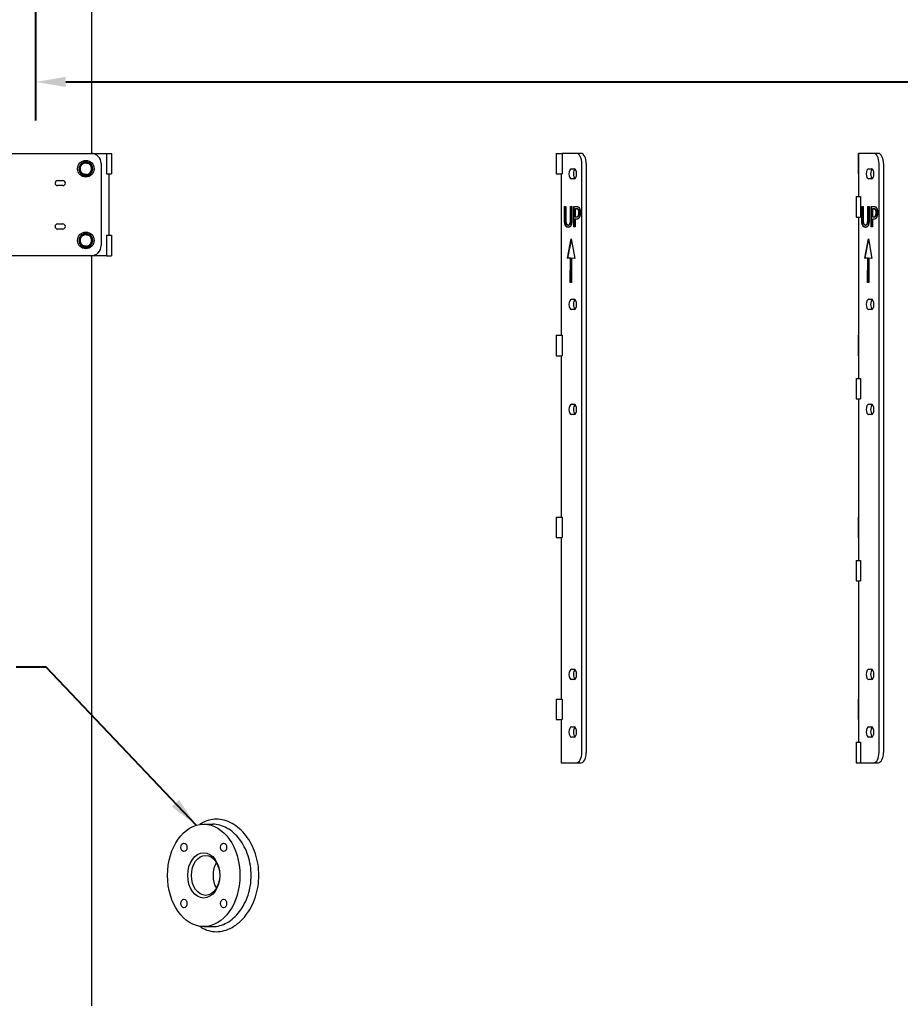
# Model space of a CAD drawing. Header units: inches. Extents: x 19 to 503, y 7 to 322.
# Drawn here: x 72.04 to 115.03, y 85.69 to 133.48 of the extents above; entities that cross this region are included whole.
import ezdxf

# ---------------------------------------------------------------- set-up
doc = ezdxf.new("R2010")
doc.units = ezdxf.units.IN
doc.header["$LTSCALE"] = 15
doc.header["$MEASUREMENT"] = 0
for name, color, linetype, lineweight in [('Dimension (ANSI)', 7, 'Continuous', 25), ('Symbol (ANSI)', 7, 'Continuous', 25), ('Visible (ANSI)', 7, 'Continuous', 50)]:
    doc.layers.add(name, color=color, linetype=linetype, lineweight=lineweight)
doc.styles.add('MEMCOR Medium', font='arial.ttf')
doc.dimstyles.new('Default (ANSI)', dxfattribs={"dimscale": 15, "dimtxt": 0.15, "dimasz": 0.098425, "dimexe": 0.125, "dimexo": 0.0625, "dimgap": 0.031496, "dimtad": 0, "dimtih": 1, "dimtoh": 1, "dimdec": 4, "dimrnd": 1e-08, "dimzin": 3, "dimdsep": 46, "dimlunit": 5, "dimtxsty": 'MEMCOR Medium', "dimcen": 0.09, "dimdle": 0.393701, "dimclrd": 256, "dimclre": 256, "dimclrt": 256, "dimadec": 0, "dimazin": 1, "dimtfac": 0.8, "dimtofl": 0, "dimtmove": 0, "dimatfit": 3, "dimfxl": 1, "dimfrac": 1, "dimtolj": 1, "dimtzin": 4, "dimlwd": -1, "dimlwe": -1, "dimarcsym": 0})
doc.dimstyles.new('Default (ANSI)$7', dxfattribs={"dimscale": 15, "dimtxt": 0.15, "dimasz": 0.098425, "dimexe": 0.125, "dimexo": 0.0625, "dimgap": 0.031496, "dimtad": 0, "dimtih": 1, "dimtoh": 1, "dimdec": 4, "dimrnd": 1e-08, "dimzin": 3, "dimdsep": 46, "dimlunit": 5, "dimtxsty": 'MEMCOR Medium', "dimcen": 0.09, "dimdle": 0.393701, "dimclrd": 256, "dimclre": 256, "dimclrt": 256, "dimadec": 0, "dimazin": 1, "dimtfac": 0.8, "dimtofl": 0, "dimtmove": 0, "dimatfit": 3, "dimfxl": 1, "dimfrac": 1, "dimtolj": 1, "dimtzin": 4, "dimlwd": -1, "dimlwe": -1, "dimarcsym": 0})

# ---------------------------------------------------------------- blocks, each defined once
blk = doc.blocks.new('*D20')
at = {"layer": 'Defpoints', "color": 0, "transparency": 16777216}
for p in [(72.82, 140.83), (119.816, 140.83), (119.816, 130.437)]:
    blk.add_point(p, dxfattribs=at)
at = {"layer": 'Dimension (ANSI)', "transparency": 16777216}
for p, q in [((72.82, 139.893), (72.82, 128.562)), ((119.816, 139.893), (119.816, 128.562)), ((74.297, 130.437), (118.339, 130.437)), ((119.816, 130.437), (121.292, 130.437))]:
    blk.add_line(p, q, dxfattribs=at)
for points in [[(74.297, 130.683), (74.297, 130.191), (72.82, 130.437)], [(118.339, 130.683), (118.339, 130.191), (119.816, 130.437)]]:
    blk.add_solid(points, dxfattribs=at)
at = {"layer": 'Dimension (ANSI)', "transparency": 16777216, "char_height": 2.25, "attachment_point": 5, "style": 'MEMCOR Medium'}
for s, insert in [('\\A1; 47 in', (130.291, 132.035)), ('\\A1;[1193.7 mm]', (130.291, 128.522))]:
    blk.add_mtext(s, dxfattribs=dict(at, insert=insert))
blk = doc.blocks.new('*D21')
at = {"layer": 'Defpoints', "color": 0, "transparency": 16777216}
for p in [(31.906, 150.965), (95.743, 150.965), (76.012, 46.193)]:
    blk.add_point(p, dxfattribs=at)
at = {"layer": 'Dimension (ANSI)', "transparency": 16777216}
for p, q in [((94.806, 150.965), (30.031, 150.965)), ((31.906, 149.489), (31.906, 114.528)), ((31.906, 47.67), (31.906, 106.077)), ((75.074, 46.193), (30.031, 46.193))]:
    blk.add_line(p, q, dxfattribs=at)
for points in [[(31.66, 149.489), (32.152, 149.489), (31.906, 150.965)], [(31.66, 47.67), (32.152, 47.67), (31.906, 46.193)]]:
    blk.add_solid(points, dxfattribs=at)
at = {"layer": 'Dimension (ANSI)', "transparency": 16777216, "char_height": 2.25, "attachment_point": 5, "style": 'MEMCOR Medium'}
for s, insert in [('\\A1; 104{\\H0.8x;\\S3#4;} in', (31.906, 112.614)), ('\\A1;[2661.2 mm]', (31.906, 108.388))]:
    blk.add_mtext(s, dxfattribs=dict(at, insert=insert))
blk = doc.blocks.new('*D22')
at = {"layer": 'Defpoints', "color": 0, "transparency": 16777216}
for p in [(74.459, 142.2), (44.42, 46.193), (76.012, 46.193)]:
    blk.add_point(p, dxfattribs=at)
at = {"layer": 'Dimension (ANSI)', "transparency": 16777216}
for p, q in [((73.521, 142.2), (42.545, 142.2)), ((44.42, 140.724), (44.42, 91.008)), ((44.42, 47.67), (44.42, 83.936)), ((75.074, 46.193), (42.545, 46.193))]:
    blk.add_line(p, q, dxfattribs=at)
for points in [[(44.174, 140.724), (44.666, 140.724), (44.42, 142.2)], [(44.174, 47.67), (44.666, 47.67), (44.42, 46.193)]]:
    blk.add_solid(points, dxfattribs=at)
at = {"layer": 'Dimension (ANSI)', "transparency": 16777216, "char_height": 2.25, "attachment_point": 5, "style": 'MEMCOR Medium'}
for s, insert in [('\\A1; 96 in', (44.42, 89.093)), ('\\A1;[2438.6 mm]', (44.42, 85.558))]:
    blk.add_mtext(s, dxfattribs=dict(at, insert=insert))

msp = doc.modelspace()

# ---------------------------------------------------------------- linework, layer by layer
at = {"layer": 'Visible (ANSI)', "linetype": 'Continuous', "lineweight": 18}
for p, q in [((75.567586, 126.950384), (75.567586, 134.450384)), ((70.165583, 126.950384), (75.524026, 126.950384)), ((75.524026, 126.950384), (76.286218, 126.950384)), ((76.286218, 126.950384), (76.52933, 126.950384)), ((76.286218, 126.950384), (76.286218, 125.950384)), ((76.52933, 126.950384), (76.52933, 125.950384)), ((98.23504, 126.950384), (98.515408, 126.950384)), ((98.23504, 126.950384), (98.23504, 125.950384)), ((99.2268, 126.950384), (98.515408, 126.950384)), ((98.515408, 126.950384), (98.515408, 125.950384)), ((99.443307, 126.950384), (99.2268, 126.950384)), ((113.732726, 126.950384), (112.982726, 126.950384)), ((112.982726, 126.950384), (112.982726, 124.840384)), ((112.982726, 125.950384), (112.982726, 126.950384)), ((113.949232, 126.950384), (113.732726, 126.950384)), ((74.934886, 126.176214), (74.982856, 126.172969)), ((74.96877, 126.268137), (74.941229, 126.269999)), ((76.024026, 126.450384), (76.024026, 122.450384)), ((98.9768, 126.200384), (99.1018, 126.200384)), ((99.4768, 97.700384), (99.4768, 126.450384)), ((99.693307, 126.450384), (99.693307, 97.700384)), ((113.482726, 126.200384), (113.607726, 126.200384)), ((113.982726, 97.700384), (113.982726, 126.450384)), ((114.199232, 126.450384), (114.199232, 97.700384)), ((76.286218, 125.950384), (76.52933, 125.950384)), ((76.399026, 125.950384), (76.399026, 122.950384)), ((98.23504, 125.950384), (98.515408, 125.950384)), ((98.4768, 125.950384), (98.4768, 118.070384)), ((99.1018, 125.700384), (98.9768, 125.700384)), ((113.607726, 125.700384), (113.482726, 125.700384)), ((73.899026, 125.625384), (74.149026, 125.625384)), ((74.149026, 125.375384), (73.899026, 125.375384)), ((112.870326, 124.840384), (113.076476, 124.840384)), ((112.870326, 124.840384), (112.870326, 123.840384)), ((113.076476, 124.840384), (113.076476, 123.840384)), ((98.633352, 123.735968), (98.633352, 124.359955)), ((98.633352, 124.359955), (98.699802, 124.359955)), ((98.655002, 123.735968), (98.655002, 124.359955)), ((98.699802, 124.359955), (98.699802, 123.735968)), ((98.928733, 124.359955), (98.995183, 124.359955)), ((98.928733, 123.732726), (98.928733, 124.359955)), ((98.950383, 123.732726), (98.950383, 124.359955)), ((98.995183, 124.359955), (98.995183, 123.735968)), ((99.090402, 123.359955), (99.090402, 124.359955)), ((99.090402, 124.359955), (99.21601, 124.359955)), ((99.112053, 123.359955), (99.112053, 124.359955)), ((113.139277, 123.735968), (113.139277, 124.359955)), ((113.139277, 124.359955), (113.205728, 124.359955)), ((113.160928, 123.735968), (113.160928, 124.359955)), ((113.205728, 124.359955), (113.205728, 123.735968)), ((113.434658, 124.359955), (113.501109, 124.359955)), ((113.434658, 123.732726), (113.434658, 124.359955)), ((113.456309, 123.732726), (113.456309, 124.359955)), ((113.501109, 124.359955), (113.501109, 123.735968)), ((113.596327, 123.359955), (113.596327, 124.359955)), ((113.596327, 124.359955), (113.721935, 124.359955)), ((113.617978, 123.359955), (113.617978, 124.359955)), ((99.211958, 124.244882), (99.156852, 124.244882)), ((99.156852, 124.244882), (99.156852, 123.846178)), ((99.156852, 123.846178), (99.202233, 123.846178)), ((99.202233, 123.846178), (99.223884, 123.846178)), ((99.211958, 124.244882), (99.233608, 124.244882)), ((99.308797, 123.906146), (99.330448, 123.906146)), ((112.870326, 123.840384), (113.076476, 123.840384)), ((112.982726, 123.840384), (112.982726, 115.960384)), ((113.717883, 124.244882), (113.662778, 124.244882)), ((113.662778, 124.244882), (113.662778, 123.846178)), ((113.662778, 123.846178), (113.708159, 123.846178)), ((113.708159, 123.846178), (113.729809, 123.846178)), ((113.717883, 124.244882), (113.739534, 124.244882)), ((113.814723, 123.906146), (113.836373, 123.906146)), ((73.899026, 123.505384), (74.149026, 123.505384)), ((98.814065, 123.452337), (98.835715, 123.452337)), ((99.156852, 123.359955), (99.090402, 123.359955)), ((99.156852, 123.732726), (99.156852, 123.359955)), ((99.213173, 123.732726), (99.156852, 123.732726)), ((113.31999, 123.452337), (113.341641, 123.452337)), ((113.662778, 123.359955), (113.596327, 123.359955)), ((113.662778, 123.732726), (113.662778, 123.359955)), ((113.719099, 123.732726), (113.662778, 123.732726)), ((74.149026, 123.255384), (73.899026, 123.255384)), ((76.286218, 122.950384), (76.52933, 122.950384)), ((76.286218, 122.950384), (76.286218, 121.950384)), ((76.52933, 122.950384), (76.52933, 121.950384)), ((74.934886, 122.676214), (74.982856, 122.672969)), ((74.96877, 122.768137), (74.941229, 122.769999)), ((98.77639, 121.830872), (98.958694, 122.774032)), ((98.798041, 121.830872), (98.969183, 122.71629)), ((98.958694, 122.774032), (99.131292, 121.823936)), ((113.282316, 121.830872), (113.464619, 122.774032)), ((113.303966, 121.830872), (113.475109, 122.71629)), ((113.464619, 122.774032), (113.637218, 121.823936)), ((75.524026, 121.950384), (70.165583, 121.950384)), ((76.286218, 121.950384), (75.524026, 121.950384)), ((75.567586, 78.779257), (75.567586, 121.950384)), ((76.286218, 121.950384), (76.52933, 121.950384)), ((98.924498, 121.828773), (98.77639, 121.830872)), ((98.77639, 121.830872), (98.798041, 121.830872)), ((98.946149, 121.828773), (98.798041, 121.830872)), ((98.917281, 120.652852), (98.924498, 121.828773)), ((98.924498, 121.828773), (98.946149, 121.828773)), ((98.938933, 120.653115), (98.946149, 121.828773)), ((98.981145, 121.827448), (98.974963, 120.653551)), ((98.981145, 121.827448), (99.002795, 121.827448)), ((99.131292, 121.823936), (98.981145, 121.827448)), ((99.1312, 121.824445), (99.002795, 121.827448)), ((113.430424, 121.828773), (113.282316, 121.830872)), ((113.282316, 121.830872), (113.303966, 121.830872)), ((113.452074, 121.828773), (113.303966, 121.830872)), ((113.423207, 120.652852), (113.430424, 121.828773)), ((113.430424, 121.828773), (113.452074, 121.828773)), ((113.444859, 120.653115), (113.452074, 121.828773)), ((113.48707, 121.827448), (113.480889, 120.653551)), ((113.48707, 121.827448), (113.508721, 121.827448)), ((113.637218, 121.823936), (113.48707, 121.827448)), ((113.637125, 121.824445), (113.508721, 121.827448)), ((98.974963, 120.653551), (98.917281, 120.652852)), ((113.480889, 120.653551), (113.423207, 120.652852)), ((98.9768, 119.825384), (99.1018, 119.825384)), ((113.482726, 119.825384), (113.607726, 119.825384)), ((99.1018, 119.325384), (98.9768, 119.325384)), ((113.607726, 119.325384), (113.482726, 119.325384)), ((98.23504, 118.070384), (98.515408, 118.070384)), ((98.23504, 118.070384), (98.23504, 117.070384)), ((98.515408, 118.070384), (98.515408, 117.070384)), ((112.982726, 117.070384), (112.982726, 118.070384)), ((98.23504, 117.070384), (98.515408, 117.070384)), ((98.4768, 117.070384), (98.4768, 109.190384)), ((112.870326, 115.960384), (113.076476, 115.960384)), ((112.870326, 115.960384), (112.870326, 114.960384)), ((113.076476, 115.960384), (113.076476, 114.960384)), ((98.9768, 114.700384), (99.1018, 114.700384)), ((112.870326, 114.960384), (113.076476, 114.960384)), ((112.982726, 114.960384), (112.982726, 107.080384)), ((113.482726, 114.700384), (113.607726, 114.700384)), ((99.1018, 114.200384), (98.9768, 114.200384)), ((113.607726, 114.200384), (113.482726, 114.200384)), ((98.23504, 109.190384), (98.515408, 109.190384)), ((98.23504, 109.190384), (98.23504, 108.190384)), ((98.515408, 109.190384), (98.515408, 108.190384)), ((112.982726, 108.190384), (112.982726, 109.190384)), ((98.23504, 108.190384), (98.515408, 108.190384)), ((98.4768, 108.190384), (98.4768, 100.310384)), ((112.870326, 107.080384), (113.076476, 107.080384)), ((112.870326, 107.080384), (112.870326, 106.080384)), ((113.076476, 107.080384), (113.076476, 106.080384)), ((112.870326, 106.080384), (113.076476, 106.080384)), ((112.982726, 106.080384), (112.982726, 98.200384)), ((98.9768, 101.762884), (99.1018, 101.762884)), ((113.482726, 101.762884), (113.607726, 101.762884)), ((99.1018, 101.262884), (98.9768, 101.262884)), ((113.607726, 101.262884), (113.482726, 101.262884)), ((98.23504, 100.310384), (98.515408, 100.310384)), ((98.23504, 100.310384), (98.23504, 99.310384)), ((98.515408, 100.310384), (98.515408, 99.310384)), ((112.982726, 99.310384), (112.982726, 100.310384)), ((98.23504, 99.310384), (98.515408, 99.310384)), ((98.4768, 99.310384), (98.4768, 97.200384)), ((98.9768, 98.950384), (99.1018, 98.950384)), ((113.482726, 98.950384), (113.607726, 98.950384)), ((99.1018, 98.450384), (98.9768, 98.450384)), ((113.607726, 98.450384), (113.482726, 98.450384)), ((112.870326, 98.200384), (113.076476, 98.200384)), ((112.870326, 98.200384), (112.870326, 97.200384)), ((113.076476, 98.200384), (113.076476, 97.200384)), ((98.4768, 97.200384), (99.2268, 97.200384)), ((99.2268, 97.200384), (99.443307, 97.200384)), ((112.870326, 97.200384), (113.076476, 97.200384)), ((113.076476, 97.200384), (113.732726, 97.200384)), ((113.732726, 97.200384), (113.949232, 97.200384)), ((81.026864, 94.200384), (81.46903, 94.200384)), ((81.026864, 89.200384), (81.46903, 89.200384))]:
    msp.add_line(p, q, dxfattribs=at)
for centre in [(75.274026, 126.200384), (75.274026, 122.700384)]:
    msp.add_circle(centre, 0.406, dxfattribs=at)
for centre, radius, start, end in [((75.524026, 126.450384), 0.5, 0, 90), ((75.274026, 126.200384), 0.34, 184.0766001, 168.1851138), ((75.274026, 126.200384), 0.281, 141.4696623, 201.4696623), ((75.274026, 126.200384), 0.281, 81.4696623, 141.4696623), ((75.274026, 126.200384), 0.281, 21.4696623, 81.4696623), ((75.274026, 126.200384), 0.281, 321.4696623, 21.4696623), ((75.274026, 126.200384), 0.281, 201.4696623, 261.4696623), ((75.274026, 126.200384), 0.281, 261.4696623, 321.4696623), ((73.899026, 125.500384), 0.125, 90, 270), ((74.149026, 125.500384), 0.125, 270, 90), ((73.899026, 123.380384), 0.125, 90, 270), ((74.149026, 123.380384), 0.125, 270, 90), ((75.274026, 122.700384), 0.34, 184.0766001, 168.1851138), ((75.274026, 122.700384), 0.281, 141.4696623, 201.4696623), ((75.274026, 122.700384), 0.281, 81.4696623, 141.4696623), ((75.274026, 122.700384), 0.281, 21.4696623, 81.4696623), ((75.274026, 122.700384), 0.281, 201.4696623, 261.4696623), ((75.274026, 122.700384), 0.281, 261.4696623, 321.4696623), ((75.274026, 122.700384), 0.281, 321.4696623, 21.4696623), ((75.524026, 122.450384), 0.5, 270, 0)]:
    msp.add_arc(centre, radius, start, end, dxfattribs=at)
for centre, major_axis, ratio, start_param, end_param in [((99.2268, 126.450384), (0, 0.5), 0.5, 4.71238898, 6.283185307), ((99.443307, 126.450384), (0, 0.5), 0.5, 4.71238898, 6.283185307), ((113.732726, 126.450384), (0, 0.5), 0.5, 4.71238898, 6.283185307), ((113.949232, 126.450384), (0, 0.5), 0.5, 4.71238898, 6.283185307), ((98.9768, 125.950384), (0, -0.25), 0.5, 3.141592654, 6.283185307), ((99.193307, 125.950384), (0, 0.25), 0.5, 0.374734433, 2.766858221), ((99.1018, 125.950384), (0, 0.25), 0.5, 3.141592654, 6.283185307), ((113.482726, 125.950384), (0, -0.25), 0.5, 3.141592654, 6.283185307), ((113.699232, 125.950384), (0, 0.25), 0.5, 0.374734433, 2.766858221), ((113.607726, 125.950384), (0, 0.25), 0.5, 3.141592654, 6.283185307), ((98.9768, 119.575384), (0, -0.25), 0.5, 3.141592654, 6.283185307), ((99.193307, 119.575384), (0, 0.25), 0.5, 0.374734433, 2.766858221), ((99.1018, 119.575384), (0, 0.25), 0.5, 3.141592654, 6.283185307), ((113.482726, 119.575384), (0, -0.25), 0.5, 3.141592654, 6.283185307), ((113.699232, 119.575384), (0, 0.25), 0.5, 0.374734433, 2.766858221), ((113.607726, 119.575384), (0, 0.25), 0.5, 3.141592654, 6.283185307), ((98.9768, 114.450384), (0, -0.25), 0.5, 3.141592654, 6.283185307), ((99.1018, 114.450384), (0, 0.25), 0.5, 3.141592654, 6.283185307), ((113.482726, 114.450384), (0, -0.25), 0.5, 3.141592654, 6.283185307), ((113.607726, 114.450384), (0, 0.25), 0.5, 3.141592654, 6.283185307), ((99.193307, 114.450384), (0, 0.25), 0.5, 0.374734433, 2.766858221), ((113.699232, 114.450384), (0, 0.25), 0.5, 0.374734433, 2.766858221), ((98.9768, 101.512884), (0, -0.25), 0.5, 3.141592654, 6.283185307), ((99.193307, 101.512884), (0, 0.25), 0.5, 0.374734433, 2.766858221), ((99.1018, 101.512884), (0, 0.25), 0.5, 3.141592654, 6.283185307), ((113.482726, 101.512884), (0, -0.25), 0.5, 3.141592654, 6.283185307), ((113.699232, 101.512884), (0, 0.25), 0.5, 0.374734433, 2.766858221), ((113.607726, 101.512884), (0, 0.25), 0.5, 3.141592654, 6.283185307), ((98.9768, 98.700384), (0, -0.25), 0.5, 3.141592654, 6.283185307), ((99.193307, 98.700384), (0, 0.25), 0.5, 0.374734433, 2.766858221), ((99.1018, 98.700384), (0, 0.25), 0.5, 3.141592654, 6.283185307), ((113.482726, 98.700384), (0, -0.25), 0.5, 3.141592654, 6.283185307), ((113.699232, 98.700384), (0, 0.25), 0.5, 0.374734433, 2.766858221), ((113.607726, 98.700384), (0, 0.25), 0.5, 3.141592654, 6.283185307), ((99.2268, 97.700384), (0, -0.5), 0.5, 0, 1.570796327), ((99.443307, 97.700384), (0, -0.5), 0.5, 0, 1.570796327), ((113.732726, 97.700384), (0, -0.5), 0.5, 0, 1.570796327), ((113.949232, 97.700384), (0, -0.5), 0.5, 0, 1.570796327), ((82.172377, 91.700384), (0, -0.975), 0.707106781, 4.011241666, 5.413536294)]:
    msp.add_ellipse(centre, major_axis=major_axis, ratio=ratio, start_param=start_param, end_param=end_param, dxfattribs=at)
for centre, major_axis in [((81.026864, 91.700384), (0, 2.5)), ((80.058114, 93.070404), (0, 0.210937)), ((81.995614, 93.070404), (0, -0.210937)), ((81.026864, 91.700384), (0, -1.105)), ((81.118788, 91.700384), (0, 0.975)), ((80.058114, 90.330365), (0, 0.210937)), ((81.995614, 90.330365), (0, -0.210937))]:
    msp.add_ellipse(centre, major_axis=major_axis, ratio=0.707106781, dxfattribs=at)
for points in [[(74.953145, 126.248514), (75.007303, 126.316527), (75.054206, 126.375427)], [(75.012524, 126.097536), (74.984966, 126.167605), (74.953145, 126.248514)], [(75.054206, 126.375427), (75.101108, 126.434328), (75.155267, 126.50234)], [(75.155267, 126.50234), (75.241247, 126.489444), (75.315708, 126.478276)], [(75.315708, 126.478276), (75.390168, 126.467107), (75.476148, 126.454211)], [(75.476148, 126.454211), (75.50797, 126.373302), (75.535528, 126.303233)], [(75.535528, 126.303233), (75.563086, 126.233163), (75.594907, 126.152254)], [(75.071904, 125.946558), (75.040082, 126.027467), (75.012524, 126.097536)], [(75.232344, 125.922493), (75.157884, 125.933661), (75.071904, 125.946558)], [(75.392785, 125.898428), (75.306805, 125.911324), (75.232344, 125.922493)], [(75.493846, 126.025341), (75.446944, 125.96644), (75.392785, 125.898428)], [(75.594907, 126.152254), (75.540749, 126.084242), (75.493846, 126.025341)], [(74.953145, 122.748514), (75.007303, 122.816527), (75.054206, 122.875427)], [(75.054206, 122.875427), (75.101108, 122.934328), (75.155267, 123.00234)], [(75.155267, 123.00234), (75.241247, 122.989444), (75.315708, 122.978276)], [(75.315708, 122.978276), (75.390168, 122.967107), (75.476148, 122.954211)], [(75.476148, 122.954211), (75.50797, 122.873302), (75.535528, 122.803233)], [(75.012524, 122.597536), (74.984966, 122.667605), (74.953145, 122.748514)], [(75.071904, 122.446558), (75.040082, 122.527467), (75.012524, 122.597536)], [(75.232344, 122.422493), (75.157884, 122.433661), (75.071904, 122.446558)], [(75.392785, 122.398428), (75.306805, 122.411324), (75.232344, 122.422493)], [(75.493846, 122.525341), (75.446944, 122.46644), (75.392785, 122.398428)], [(75.594907, 122.652254), (75.540749, 122.584242), (75.493846, 122.525341)], [(75.535528, 122.803233), (75.563086, 122.733163), (75.594907, 122.652254)]]:
    msp.add_rational_spline(points, [1, 1.0379548493, 1], degree=2, dxfattribs=at)
for points in [[(99.21601, 124.359955), (99.26058, 124.359955), (99.322979, 124.330781), (99.346885, 124.297556)], [(99.346885, 124.297556), (99.374843, 124.259469), (99.406447, 124.141965), (99.406447, 124.058496)], [(113.721935, 124.359955), (113.766506, 124.359955), (113.828904, 124.330781), (113.85281, 124.297556)], [(113.85281, 124.297556), (113.880768, 124.259469), (113.912373, 124.141965), (113.912373, 124.058496)], [(99.202233, 123.846178), (99.242752, 123.846178), (99.29259, 123.87211), (99.308797, 123.906146)], [(99.301099, 124.206794), (99.285297, 124.227864), (99.243157, 124.244882), (99.211958, 124.244882)], [(99.362687, 123.836454), (99.336755, 123.7854), (99.266658, 123.732726), (99.213173, 123.732726)], [(99.33716, 124.054444), (99.33716, 124.106308), (99.319332, 124.182483), (99.301099, 124.206794)], [(99.308797, 123.906146), (99.323789, 123.93613), (99.33716, 124.006632), (99.33716, 124.054444)], [(99.406447, 124.058496), (99.406447, 123.993666), (99.383352, 123.876973), (99.362687, 123.836454)], [(113.708159, 123.846178), (113.748677, 123.846178), (113.798515, 123.87211), (113.814723, 123.906146)], [(113.807024, 124.206794), (113.791222, 124.227864), (113.749083, 124.244882), (113.717883, 124.244882)], [(113.868613, 123.836454), (113.842681, 123.7854), (113.772583, 123.732726), (113.719099, 123.732726)], [(113.843086, 124.054444), (113.843086, 124.106308), (113.825258, 124.182483), (113.807024, 124.206794)], [(113.814723, 123.906146), (113.829715, 123.93613), (113.843086, 124.006632), (113.843086, 124.054444)], [(113.912373, 124.058496), (113.912373, 123.993666), (113.889277, 123.876973), (113.868613, 123.836454)], [(98.681164, 123.431268), (98.654827, 123.483131), (98.633352, 123.628999), (98.633352, 123.735968)], [(98.814065, 123.338885), (98.769899, 123.338885), (98.704259, 123.385076), (98.681164, 123.431268)], [(98.699802, 123.735968), (98.699802, 123.666276), (98.708716, 123.572272), (98.721277, 123.534185)], [(98.721277, 123.534185), (98.734648, 123.493666), (98.780839, 123.452337), (98.814065, 123.452337)], [(98.814065, 123.452337), (98.845264, 123.452337), (98.893886, 123.493666), (98.907258, 123.534185)], [(98.947371, 123.431268), (98.923465, 123.384266), (98.860256, 123.338885), (98.814065, 123.338885)], [(98.907258, 123.534185), (98.919818, 123.572272), (98.928733, 123.665465), (98.928733, 123.732726)], [(98.995183, 123.735968), (98.995183, 123.63143), (98.974113, 123.482321), (98.947371, 123.431268)], [(113.187089, 123.431268), (113.160752, 123.483131), (113.139277, 123.628999), (113.139277, 123.735968)], [(113.31999, 123.338885), (113.275825, 123.338885), (113.210185, 123.385076), (113.187089, 123.431268)], [(113.205728, 123.735968), (113.205728, 123.666276), (113.214642, 123.572272), (113.227203, 123.534185)], [(113.227203, 123.534185), (113.240574, 123.493666), (113.286765, 123.452337), (113.31999, 123.452337)], [(113.31999, 123.452337), (113.35119, 123.452337), (113.399812, 123.493666), (113.413183, 123.534185)], [(113.453297, 123.431268), (113.429391, 123.384266), (113.366182, 123.338885), (113.31999, 123.338885)], [(113.413183, 123.534185), (113.425744, 123.572272), (113.434658, 123.665465), (113.434658, 123.732726)], [(113.501109, 123.735968), (113.501109, 123.63143), (113.480039, 123.482321), (113.453297, 123.431268)]]:
    msp.add_open_spline(points, degree=2, dxfattribs=at)
for points, knots in [([(99.223884, 123.846178), (99.239158, 123.846178), (99.255595, 123.84756), (99.287944, 123.856774), (99.297993, 123.863866), (99.314411, 123.87861), (99.323056, 123.890623), (99.330448, 123.906146)], [-0.3720280769, -0.3720280769, -0.3720280769, -0.3720280769, -0.2742790033, -0.2742790033, -0.1633485372, -0.1633485372, 0, 0, 0, 0]), ([(99.322749, 124.206794), (99.308468, 124.225837), (99.294048, 124.233073), (99.269369, 124.24304), (99.250371, 124.244882), (99.233608, 124.244882)], [-0.3818938296, -0.3818938296, -0.3818938296, -0.3818938296, -0.2554611271, -0.2554611271, 0, 0, 0, 0]), ([(99.358811, 124.054444), (99.358811, 124.074727), (99.357789, 124.09519), (99.352222, 124.137543), (99.347888, 124.153499), (99.33865, 124.181231), (99.33134, 124.195341), (99.322749, 124.206794)], [-0.3372795691, -0.3372795691, -0.3372795691, -0.3372795691, -0.2539165575, -0.2539165575, -0.1573425254, -0.1573425254, 0, 0, 0, 0]), ([(99.330448, 123.906146), (99.335245, 123.91574), (99.339608, 123.926147), (99.347386, 123.949551), (99.350141, 123.960919), (99.357093, 123.997576), (99.358811, 124.026461), (99.358811, 124.054444)], [-0.3778990738, -0.3778990738, -0.3778990738, -0.3778990738, -0.2983955769, -0.2983955769, -0.2132300142, -0.2132300142, 0, 0, 0, 0]), ([(113.729809, 123.846178), (113.745084, 123.846178), (113.761521, 123.84756), (113.793869, 123.856774), (113.803919, 123.863866), (113.820337, 123.87861), (113.828981, 123.890623), (113.836373, 123.906146)], [-0.3720280769, -0.3720280769, -0.3720280769, -0.3720280769, -0.2742790033, -0.2742790033, -0.1633485372, -0.1633485372, 0, 0, 0, 0]), ([(113.828675, 124.206794), (113.814393, 124.225837), (113.799973, 124.233073), (113.775295, 124.24304), (113.756296, 124.244882), (113.739534, 124.244882)], [-0.3818938296, -0.3818938296, -0.3818938296, -0.3818938296, -0.2554611271, -0.2554611271, 0, 0, 0, 0]), ([(113.864737, 124.054444), (113.864737, 124.074727), (113.863714, 124.09519), (113.858147, 124.137543), (113.853814, 124.153499), (113.844576, 124.181231), (113.837265, 124.195341), (113.828675, 124.206794)], [-0.3372795691, -0.3372795691, -0.3372795691, -0.3372795691, -0.2539165575, -0.2539165575, -0.1573425254, -0.1573425254, 0, 0, 0, 0]), ([(113.836373, 123.906146), (113.84117, 123.91574), (113.845534, 123.926147), (113.853311, 123.949551), (113.856067, 123.960919), (113.863019, 123.997576), (113.864737, 124.026461), (113.864737, 124.054444)], [-0.3778990738, -0.3778990738, -0.3778990738, -0.3778990738, -0.2983955769, -0.2983955769, -0.2132300142, -0.2132300142, 0, 0, 0, 0]), ([(98.702814, 123.431268), (98.694116, 123.448397), (98.686613, 123.46741), (98.674055, 123.509678), (98.669235, 123.532321), (98.661215, 123.586799), (98.655002, 123.640964), (98.655002, 123.735968)], [-1.834872944, -1.834872944, -1.834872944, -1.834872944, -1.283211598, -1.283211598, -0.723930443, -0.723930443, 0, 0, 0, 0]), ([(98.82516, 123.339225), (98.812879, 123.34003), (98.800557, 123.342311), (98.774868, 123.351415), (98.761596, 123.358793), (98.731537, 123.384382), (98.716101, 123.404694), (98.702814, 123.431268)], [-0.6846163322, -0.6846163322, -0.6846163322, -0.6846163322, -0.4978653255, -0.4978653255, -0.2863653536, -0.2863653536, 0, 0, 0, 0]), ([(98.835715, 123.452337), (98.84898, 123.452337), (98.862273, 123.455139), (98.88302, 123.466182), (98.895193, 123.474062), (98.91576, 123.501876), (98.923087, 123.516545), (98.928908, 123.534185)], [-0.7299087878, -0.7299087878, -0.7299087878, -0.7299087878, -0.3783755563, -0.3783755563, -0.1610495695, -0.1610495695, 0, 0, 0, 0]), ([(98.928908, 123.534185), (98.937445, 123.560069), (98.943013, 123.588413), (98.947433, 123.634625), (98.950383, 123.668949), (98.950383, 123.732726)], [-1.425366243, -1.425366243, -1.425366243, -1.425366243, -0.485984079, -0.485984079, 0, 0, 0, 0]), ([(113.20874, 123.431268), (113.200041, 123.448397), (113.192538, 123.46741), (113.179981, 123.509678), (113.175161, 123.532321), (113.167141, 123.586799), (113.160928, 123.640964), (113.160928, 123.735968)], [-1.834872944, -1.834872944, -1.834872944, -1.834872944, -1.283211598, -1.283211598, -0.723930443, -0.723930443, 0, 0, 0, 0]), ([(113.331086, 123.339225), (113.318805, 123.34003), (113.306483, 123.342311), (113.280793, 123.351415), (113.267521, 123.358793), (113.237463, 123.384382), (113.222027, 123.404694), (113.20874, 123.431268)], [-0.6846163322, -0.6846163322, -0.6846163322, -0.6846163322, -0.4978653255, -0.4978653255, -0.2863653536, -0.2863653536, 0, 0, 0, 0]), ([(113.341641, 123.452337), (113.354906, 123.452337), (113.368198, 123.455139), (113.388946, 123.466182), (113.401119, 123.474062), (113.421686, 123.501876), (113.429013, 123.516545), (113.434834, 123.534185)], [-0.7299087878, -0.7299087878, -0.7299087878, -0.7299087878, -0.3783755563, -0.3783755563, -0.1610495695, -0.1610495695, 0, 0, 0, 0]), ([(113.434834, 123.534185), (113.44337, 123.560069), (113.448938, 123.588413), (113.453359, 123.634625), (113.456309, 123.668949), (113.456309, 123.732726)], [-1.425366243, -1.425366243, -1.425366243, -1.425366243, -0.485984079, -0.485984079, 0, 0, 0, 0]), ([(80.838502, 89.21464), (80.865222, 89.195705), (80.892348, 89.177724), (81.033472, 89.090577), (81.153512, 89.037478), (81.398303, 88.967807), (81.52306, 88.95125), (81.767452, 88.95125), (81.895343, 88.967807), (82.152947, 89.037478), (82.282659, 89.090577), (82.534251, 89.23092), (82.656323, 89.318276), (82.884219, 89.520073), (82.990023, 89.634526), (83.178679, 89.87838), (83.268014, 90.016145), (83.426488, 90.316193), (83.495619, 90.47847), (83.607094, 90.817074), (83.649514, 90.993674), (83.70524, 91.348921), (83.718529, 91.527571), (83.718529, 91.873197), (83.70524, 92.051847), (83.649514, 92.407094), (83.607094, 92.583694), (83.495619, 92.922298), (83.426488, 93.084575), (83.268014, 93.384624), (83.178679, 93.522388), (82.990023, 93.766242), (82.884219, 93.880696), (82.656323, 94.082492), (82.534251, 94.169848), (82.282659, 94.310191), (82.152947, 94.36329), (81.895343, 94.432961), (81.767452, 94.449518), (81.52306, 94.449518), (81.398303, 94.432961), (81.153512, 94.36329), (81.033472, 94.310191), (80.892348, 94.223044), (80.865222, 94.205063), (80.838502, 94.186128)], [7.582427368, 7.582427368, 7.582427368, 7.582427368, 7.900980729, 7.900980729, 9.217801578, 9.217801578, 10.534622428, 10.534622428, 11.851443278, 11.851443278, 13.168264127, 13.168264127, 14.485084977, 14.485084977, 15.801905827, 15.801905827, 17.118740584, 17.118740584, 18.435575341, 18.435575341, 19.752410099, 19.752410099, 21.069244856, 21.069244856, 22.386079613, 22.386079613, 23.70291437, 23.70291437, 25.019749128, 25.019749128, 26.336583885, 26.336583885, 27.653404735, 27.653404735, 28.970225584, 28.970225584, 30.287046434, 30.287046434, 31.603867284, 31.603867284, 32.920688133, 32.920688133, 34.237508983, 34.237508983, 34.556062343, 34.556062343, 34.556062343, 34.556062343]), ([(81.46903, 89.200384), (81.580125, 89.200384), (81.696261, 89.215433), (81.929905, 89.278773), (82.047411, 89.32705), (82.275086, 89.454663), (82.385428, 89.534102), (82.591242, 89.717624), (82.686695, 89.82172), (82.856778, 90.043515), (82.937246, 90.168817), (83.079899, 90.441711), (83.142078, 90.589297), (83.242298, 90.897227), (83.280411, 91.057818), (83.330467, 91.380839), (83.342398, 91.543271), (83.342398, 91.857498), (83.330467, 92.019929), (83.280411, 92.34295), (83.242298, 92.503542), (83.142078, 92.811471), (83.079899, 92.959057), (82.937246, 93.231951), (82.856778, 93.357253), (82.686695, 93.579049), (82.591242, 93.683144), (82.385428, 93.866666), (82.275086, 93.946105), (82.047411, 94.073719), (81.929905, 94.121995), (81.696261, 94.185335), (81.580125, 94.200384), (81.46903, 94.200384)], [-28.73279674, -28.73279674, -28.73279674, -28.73279674, -27.535600985, -27.535600985, -26.338405229, -26.338405229, -25.141209474, -25.141209474, -23.944013719, -23.944013719, -22.746809746, -22.746809746, -21.549605773, -21.549605773, -20.3524018, -20.3524018, -19.155197827, -19.155197827, -17.957993854, -17.957993854, -16.760789881, -16.760789881, -15.563585908, -15.563585908, -14.366381935, -14.366381935, -13.16918618, -13.16918618, -11.971990424, -11.971990424, -10.774794669, -10.774794669, -9.577598913, -9.577598913, -9.577598913, -9.577598913])]:
    msp.add_open_spline(points, degree=3, knots=knots, dxfattribs=at)

# ---------------------------------------------------------------- dimensions: what is measured, and where the dimension line sits
at = {"layer": 'Dimension (ANSI)'}
for base, p1, p2, angle, text, override, picture, middle in [((31.905767, 150.965384), (76.011563, 46.193384), (95.743048, 150.965384), 90, ' <> in\\X[2661.2 mm]', {"dimgap": 0.031496, "dimdec": 4, "dimpost": '', "dimtol": 0, "dimlim": 0, "dimtp": 0, "dimtm": 0, "dimtdec": 2, "dimatfit": 1}, '*D21', (31.905767, 110.302821)), ((44.420026, 46.193384), (74.458886, 142.200384), (76.011563, 46.193384), 90, ' <> in\\X[2438.6 mm]', {"dimgap": 0.031496, "dimdec": 4, "dimpost": '', "dimtol": 0, "dimlim": 0, "dimtp": 0, "dimtm": 0, "dimtdec": 2, "dimatfit": 1}, '*D22', (44.420026, 87.472085)), ((119.815846, 130.436683), (72.820251, 140.830384), (119.815846, 140.830384), 180, ' <> in\\X[1193.7 mm]', {"dimgap": 0.031496, "dimtih": 0, "dimtoh": 0, "dimdec": 4, "dimpost": '', "dimtol": 0, "dimlim": 0, "dimtp": 0, "dimtm": 0, "dimtdec": 2, "dimatfit": 2}, '*D20', (130.291183, 130.436683))]:
    dim = msp.add_linear_dim(base=base, p1=p1, p2=p2, angle=angle, text=text, dimstyle='Default (ANSI)', override=override, dxfattribs=at)
    dim.commit()
    dim.dimension.update_dxf_attribs({"geometry": picture, "text_midpoint": middle, "dimtype": 160})

# ---------------------------------------------------------------- leaders
at = {"layer": 'Symbol (ANSI)', "annotation_type": 0, "has_hookline": 1, "hookline_direction": 1, "text_width": 23.219817}
msp.add_leader([(80.660803, 94.146197), (73.34538, 101.871475), (71.869002, 101.871475)], dimstyle='Default (ANSI)$7', override={"dimtad": 0}, dxfattribs=at)

doc.saveas('drawing.dxf')
